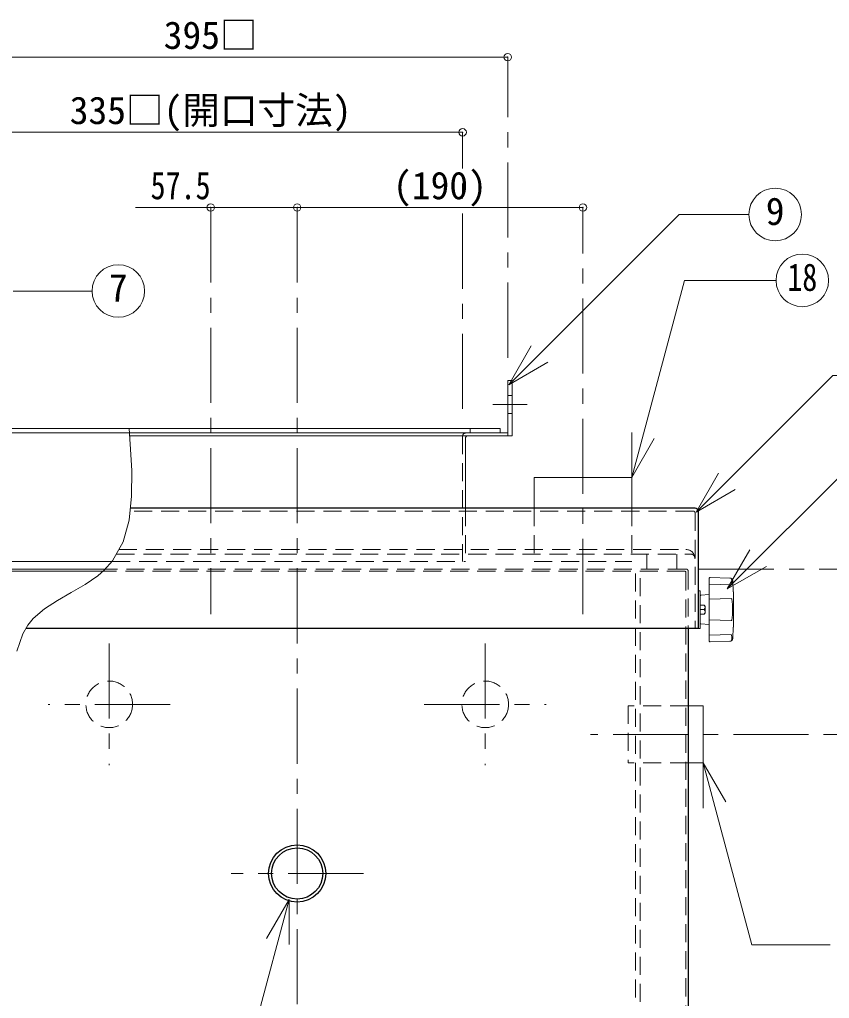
# Model space of a CAD drawing. Units: millimetres at full size, sheet at 1:10; details may follow other scales. Extents: x -2123 to 1927, y -1358 to 1452.
# Drawn here: x -1657 to -1119, y -449 to 202 of the extents above; entities that cross this region are included whole.
import ezdxf
from ezdxf.enums import TextEntityAlignment as Align

# ---------------------------------------------------------------- set-up
doc = ezdxf.new("R2010")
doc.units = ezdxf.units.MM
doc.header["$LTSCALE"] = 10
doc.header["$PDMODE"] = 32
doc.header["$PDSIZE"] = 5
doc.linetypes.add('CHAIN1', pattern=[8, 5, -1, 1, -1])
doc.linetypes.add('DASHED1', pattern=[1.8, 1.2, -0.6])
doc.layers.add('0-0', color=7, linetype='Continuous', lineweight=18)
doc.styles.add('ＭＳ ゴシック', font='')
doc.styles.get('ＭＳ ゴシック').set_extended_font_data('MS Gothic')

msp = doc.modelspace()

# ---------------------------------------------------------------- linework, layer by layer
at = {"layer": '0-0', "color": 4, "lineweight": 9}
for p, q in [((-1727.8, 177.41), (-1332.8, 177.41)), ((-1362.8, 127.41), (-1697.8, 127.41)), ((-1580.3, 77.41), (-1472.8, 77.41)), ((-1472.8, 77.41), (-1282.8, 77.41)), ((-1332.8, -37.59), (-1332.8, -72.59)), ((-1329.8, -37.59), (-1332.8, -37.59)), ((-1329.8, -37.59), (-1329.8, -74.59)), ((-1584.56, -69.59), (-1702.8, -69.59)), ((-1699.8, -72.59), (-1584.34, -72.59)), ((-1360.8, -75.59), (-1360.8, -122.59)), ((-1332.8, -74.59), (-1329.8, -74.59)), ((-1250.3, -122.59), (-1250.3, -102.09)), ((-1600.34, -163.09), (-1697.8, -163.09)), ((-1601.86, -164.59), (-1697.8, -164.59))]:
    msp.add_line(p, q, dxfattribs=at)
at = {"layer": '0-0', "color": 4, "linetype": 'CHAIN1', "lineweight": 9}
for p, q in [((-1332.8, -22.59), (-1332.8, 177.41)), ((-1362.8, -56.59), (-1362.8, 127.41)), ((-1530.3, 77.41), (-1530.3, -193.09)), ((-1472.8, 77.41), (-1472.8, -818.09)), ((-1282.8, -193.09), (-1282.8, 77.41)), ((-1342.8, -53.59), (-1319.8, -53.59)), ((-1205.8, -163.09), (-972.8, -163.09)), ((-1597.8, -212.59), (-1597.8, -293.59)), ((-1347.8, -212.59), (-1347.8, -293.59)), ((-1557.3, -253.09), (-1638.3, -253.09)), ((-1388.3, -253.09), (-1307.3, -253.09)), ((-972.8, -273.09), (-1277.8, -273.09)), ((-1428.8, -365.59), (-1516.8, -365.59))]:
    msp.add_line(p, q, dxfattribs=at)
at = {"layer": '0-0'}
for p, q in [((-1332.14, -40.55), (-1218.81, 72.78)), ((-1218.81, 72.78), (-1172.49, 72.78)), ((-1609.23, 21.86), (-1661.62, 21.86)), ((-1332.14, -40.55), (-1317.14, -14.57)), ((-1332.14, -40.55), (-1306.16, -25.55)), ((-1337.8, -69.59), (-1584.56, -69.59)), ((-1337.8, -69.59), (-1337.8, -72.59)), ((-1250.37, -102.19), (-1250.37, -72.19)), ((-1250.37, -102.19), (-1235.37, -76.21)), ((-1207.57, -125.2), (-1192.57, -99.22)), ((-1207.57, -125.2), (-1181.59, -110.2)), ((-1186.84, -176.29), (-1171.84, -150.31)), ((-1697.8, -158.09), (-1595.91, -158.09)), ((-1186.84, -176.29), (-1160.86, -161.29)), ((-1198.8, -211.05), (-1198.8, -169.12)), ((-1198.29, -168.62), (-1185.14, -169.05)), ((-1198.8, -173.15), (-1184.25, -173.64)), ((-1182.82, -178.32), (-1183.2, -170.94)), ((-1204.8, -177.59), (-1206.3, -177.59)), ((-1204.34, -180.55), (-1198.8, -180.09)), ((-1182.8, -201.32), (-1182.8, -178.85)), ((-1202.18, -187.09), (-1204.8, -187.09)), ((-1201.55, -187.74), (-1201.55, -192.44)), ((-1198.8, -183.23), (-1184.25, -182.75)), ((-1202.18, -190.09), (-1204.8, -190.09)), ((-1202.18, -193.09), (-1204.8, -193.09)), ((-1204.34, -199.62), (-1198.8, -200.09)), ((-1198.8, -196.94), (-1184.25, -197.43)), ((-1198.8, -207.02), (-1184.25, -206.54)), ((-1182.82, -201.85), (-1183.2, -209.23)), ((-1198.29, -211.55), (-1185.14, -211.13)), ((-1202.8, -254.09), (-1212.8, -254.09)), ((-1202.8, -254.09), (-1202.8, -292.09)), ((-1202.8, -292.09), (-1212.8, -292.09)), ((-1202.81, -292.07), (-1187.81, -318.05)), ((-1202.81, -292.07), (-1202.81, -322.07)), ((-1478.23, -382.87), (-1508.43, -495.58)), ((-1478.23, -382.87), (-1493.23, -408.85)), ((-1478.23, -382.87), (-1478.23, -412.87))]:
    msp.add_line(p, q, dxfattribs=at)
at = {"layer": '0-0', "color": 4, "linetype": 'DASHED1', "lineweight": 9}
for p, q in [((-1332.8, -47.59), (-1329.8, -47.59)), ((-1332.8, -59.59), (-1329.8, -59.59)), ((-1357.8, -69.59), (-1357.8, -72.59)), ((-1362.8, -74.59), (-1362.8, -158.09)), ((-1360.8, -122.59), (-1360.8, -158.09)), ((-1315.3, -122.59), (-1315.3, -158.09)), ((-1250.3, -122.59), (-1250.3, -158.09)), ((-1240.3, -163.09), (-1240.3, -153.09)), ((-1595.91, -158.09), (-1360.8, -158.09)), ((-1315.3, -158.09), (-1250.3, -158.09)), ((-1252.8, -254.09), (-1252.8, -292.09)), ((-1212.8, -254.09), (-1252.8, -254.09)), ((-1212.8, -292.09), (-1252.8, -292.09))]:
    msp.add_line(p, q, dxfattribs=at)
at = {"layer": '0-0', "color": 5, "lineweight": 25}
for p, q in [((-1208.3, -122.59), (-1583.75, -122.59)), ((-1206.3, -124.59), (-1206.3, -202.59)), ((-1206.3, -202.59), (-1653.15, -202.59)), ((-1212.8, -202.59), (-1212.8, -753.59))]:
    msp.add_line(p, q, dxfattribs=at)
at = {"layer": '0-0', "linetype": 'DASHED1'}
for p, q in [((-1209.3, -124.59), (-1583.96, -124.59)), ((-1208.3, -125.59), (-1208.3, -202.59)), ((-1593.02, -153.09), (-1211.3, -153.09)), ((-1591.37, -150.09), (-1214.3, -150.09)), ((-1220.3, -163.09), (-1220.3, -153.09)), ((-1215.05, -164.59), (-1601.86, -164.59)), ((-1214.3, -163.09), (-1600.34, -163.09)), ((-1247.8, -718.09), (-1247.8, -163.09)), ((-1244.8, -721.09), (-1244.8, -164.59)), ((-1214.3, -165.34), (-1214.3, -752.84)), ((-1212.8, -164.59), (-1212.8, -202.59))]:
    msp.add_line(p, q, dxfattribs=at)
at = {"layer": '0-0'}
for points in [[(-1250.37, -102.19), (-1215.24, 28.91), (-1154.44, 28.91)], [(-1207.57, -125.2), (-1116.68, -34.31), (-1053.35, -34.31)], [(-1584.56, -69.59), (-1583.79, -79.94), (-1582.84, -97.57), (-1582.89, -114.55), (-1584.59, -130.49), (-1588.58, -144.99), (-1595.5, -157.62), (-1601.1, -163.94), (-1605.43, -167.63), (-1613.86, -173.38), (-1622.99, -178.7), (-1632.18, -183.99), (-1640.82, -189.65), (-1648.28, -196.09), (-1651.83, -200.33), (-1655.29, -206.25), (-1659.16, -217.82)], [(-1584.34, -72.59), (-1332.8, -72.59), (-1332.8, -74.59), (-1584.19, -74.59)], [(-1186.84, -176.29), (-1106.32, -95.77), (-1050.62, -95.77)], [(-1204.8, -177.59), (-1204.8, -202.59), (-1206.3, -202.59)], [(-1202.81, -292.07), (-1170.42, -412.96), (-1118.42, -412.96)]]:
    msp.add_lwpolyline(points, dxfattribs=at)
at = {"layer": '0-0', "color": 4, "lineweight": 9}
msp.add_lwpolyline([(-1315.3, -122.59), (-1315.3, -102.09), (-1250.3, -102.09)], dxfattribs=at)
at = {"layer": '0-0'}
for centre in [(-1154.99, 72.78), (-1136.94, 28.91), (-1591.73, 21.86)]:
    msp.add_circle(centre, 17.5, dxfattribs=at)
at = {"layer": '0-0', "color": 4, "linetype": 'DASHED1', "lineweight": 9}
for centre in [(-1597.8, -253.09), (-1347.8, -253.09)]:
    msp.add_circle(centre, 15.5, dxfattribs=at)
at = {"layer": '0-0', "color": 5, "lineweight": 25}
for radius in [19, 17]:
    msp.add_circle((-1472.8, -365.59), radius, dxfattribs=at)
at = {"layer": '0-0', "color": 4, "linetype": 'DASHED1', "lineweight": 9}
msp.add_arc((-1360.8, -74.59), 2, 90, 180, dxfattribs=at)
at = {"layer": '0-0', "color": 4, "lineweight": 9}
msp.add_arc((-1359.8, -75.59), 1, 90, 180, dxfattribs=at)
at = {"layer": '0-0', "color": 5, "lineweight": 25}
msp.add_arc((-1208.3, -124.59), 2, 0, 90, dxfattribs=at)
at = {"layer": '0-0', "linetype": 'DASHED1'}
for centre, radius in [((-1209.3, -125.59), 1), ((-1214.3, -156.09), 6), ((-1211.3, -156.09), 3), ((-1215.05, -165.34), 0.75), ((-1214.3, -164.59), 1.5)]:
    msp.add_arc(centre, radius, 0, 90, dxfattribs=at)
at = {"layer": '0-0'}
for centre, radius, start, end in [((-1198.3, -169.12), 0.5, 88.15415, 180), ((-1185.2, -171.05), 2, 3.01913, 88.15415), ((-1185.87, -170.58), 2.07, 3.02757, 38.73305), ((-1193.76, -170.66), 9.96, 342.62002, 1.09064), ((-1204.3, -181.05), 0.5, 94.76364, 180), ((-1192.8, -178.85), 10, 0, 3.01913), ((-1203.12, -188.62), 1.79, 29.24063, 58.37188), ((-1203.66, -188.59), 2.11, 314.62454, 45.37546), ((-1184.24, -183.25), 0.5, 7.29873, 91.90915), ((-1237.64, -190.09), 54.34, 352.70127, 7.29873), ((-1203.66, -191.59), 2.11, 314.62454, 45.37546), ((-1203.12, -191.56), 1.79, 301.62812, 330.75937), ((-1204.3, -199.13), 0.5, 180, 265.23636), ((-1184.24, -196.93), 0.5, 268.09085, 352.70127), ((-1192.8, -201.32), 10, 356.98087, 0), ((-1193.76, -209.51), 9.96, 358.90936, 17.37998), ((-1198.3, -211.05), 0.5, 180, 271.84585), ((-1185.2, -209.13), 2, 271.84585, 356.98087), ((-1185.87, -209.59), 2.07, 321.26695, 356.97243)]:
    msp.add_arc(centre, radius, start, end, dxfattribs=at)
at = {"layer": '0-0', "color": 1}
for p in [(-1332.8, 177.41), (-1362.8, 127.41), (-1530.3, 77.41), (-1472.8, 77.41), (-1282.8, 77.41)]:
    msp.add_point(p, dxfattribs=at)

# ---------------------------------------------------------------- texts
at = {"layer": '0-0', "style": 'ＭＳ ゴシック'}
for s, p in [('395□', (-1561.55, 177.41)), ('335□(開口寸法)', (-1624.05, 127.41)), ('(190)', (-1409.05, 77.41)), ('9', (-1161.24, 60.28)), ('7', (-1597.98, 9.36))]:
    msp.add_text(s, height=18.33, dxfattribs=at).set_placement(p, align=Align.BOTTOM_LEFT)
at = {"layer": '0-0', "style": 'ＭＳ ゴシック', "width": 0.8}
for s, p in [('57.5', (-1570.3, 77.41)), ('18', (-1146.94, 16.41))]:
    msp.add_text(s, height=18.33, dxfattribs=at).set_placement(p, align=Align.BOTTOM_LEFT)

doc.saveas('drawing.dxf')
